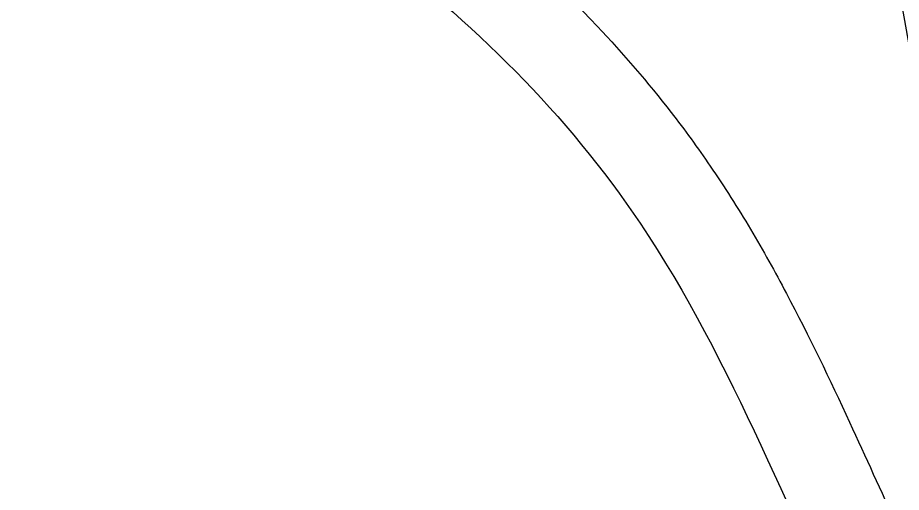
# Model space of a CAD drawing. Header units: inches. Extents: x -12 to 20935469, y -1604 to 24729220.
# Drawn here: x 20889504.29 to 20889553.31, y 24710455.57 to 24710481.9 of the extents above; entities that cross this region are included whole.
import ezdxf

# ---------------------------------------------------------------- set-up
doc = ezdxf.new("R2010")
doc.units = ezdxf.units.IN
doc.header["$LTSCALE"] = 0.03
doc.header["$MEASUREMENT"] = 0

msp = doc.modelspace()

# ---------------------------------------------------------------- linework, layer by layer
for points in [[(20889415.004, 24710732.855), (20889368.821, 24710689.115), (20889351.369, 24710681.626), (20889308.297, 24710660.055), (20889267.839, 24710639.333), (20889237.437, 24710604.845), (20889225.683, 24710578.622), (20889221.121, 24710532.846), (20889230.215, 24710497.902), (20889243.121, 24710475.433), (20889255.667, 24710460.979), (20889278.783, 24710443.438), (20889291.822, 24710436.948), (20889318.774, 24710429.229), (20889341.59, 24710432.379), (20889355.587, 24710437.29), (20889403.615, 24710458.684), (20889436.848, 24710478.129), (20889454.67, 24710490.38), (20889464.532, 24710495.966), (20889484.419, 24710500.12), (20889503.974, 24710496.444), (20889538.821, 24710470.502), (20889551.532, 24710445.425), (20889570.988, 24710416.698), (20889579.788, 24710406.139), (20889616.832, 24710377.847)], [(20889301.257, 24710433.437), (20889309.408, 24710434.044), (20889325.647, 24710436.826), (20889335.818, 24710440.556), (20889377.327, 24710460.591), (20889400.975, 24710475.447), (20889430.781, 24710500.163), (20889455.214, 24710519.261), (20889481.786, 24710534.486), (20889494.498, 24710539.301), (20889512.028, 24710542.288), (20889525.079, 24710539.205), (20889538.187, 24710527.481), (20889547.295, 24710513.137), (20889551.945, 24710491.249), (20889560.49, 24710448.379), (20889564.434, 24710433.708), (20889572.276, 24710419.083), (20889588.179, 24710398.1)]]:
    msp.add_spline(points, degree=3)
msp.add_open_spline([(20889314.991, 24710434.659), (20889315.156, 24710434.634), (20889315.321, 24710434.61), (20889316.563, 24710434.433), (20889317.638, 24710434.317), (20889319.876, 24710434.163), (20889321.049, 24710434.132), (20889323.421, 24710434.161), (20889324.617, 24710434.221), (20889328.226, 24710434.525), (20889330.661, 24710434.895), (20889335.421, 24710435.869), (20889337.745, 24710436.462), (20889342.439, 24710437.839), (20889344.811, 24710438.63), (20889349.49, 24710440.304), (20889351.799, 24710441.184), (20889356.449, 24710442.986), (20889358.769, 24710443.903), (20889365.711, 24710446.699), (20889370.315, 24710448.625), (20889384.04, 24710454.609), (20889393.072, 24710458.87), (20889410.792, 24710468.013), (20889419.463, 24710472.889), (20889429.473, 24710479.245), (20889431.117, 24710480.313), (20889434.14, 24710482.327), (20889435.521, 24710483.268), (20889438.293, 24710485.184), (20889439.68, 24710486.155), (20889443.866, 24710489.087), (20889446.685, 24710491.067), (20889450.431, 24710493.579), (20889451.288, 24710494.146), (20889453.023, 24710495.273), (20889453.904, 24710495.835), (20889456.602, 24710497.498), (20889458.473, 24710498.575), (20889461.205, 24710499.941), (20889461.983, 24710500.308), (20889463.566, 24710501.005), (20889464.367, 24710501.333), (20889466.791, 24710502.256), (20889468.438, 24710502.789), (20889473.445, 24710504.145), (20889476.869, 24710504.725), (20889482.423, 24710505.131), (20889484.548, 24710505.161), (20889488.755, 24710504.973), (20889490.839, 24710504.759), (20889495.741, 24710504.001), (20889498.537, 24710503.363), (20889503.167, 24710502.019), (20889505.027, 24710501.398), (20889508.707, 24710500.025), (20889510.529, 24710499.271), (20889515.917, 24710496.811), (20889519.407, 24710494.909), (20889527.738, 24710489.529), (20889532.378, 24710485.74), (20889537.886, 24710479.9), (20889539.255, 24710478.306), (20889541.296, 24710475.676), (20889542.022, 24710474.681), (20889543.504, 24710472.515), (20889544.246, 24710471.344), (20889545.647, 24710468.987), (20889546.308, 24710467.8), (20889548.202, 24710464.225), (20889549.347, 24710461.828), (20889551.334, 24710457.534), (20889552.193, 24710455.628), (20889553.885, 24710451.963), (20889554.717, 24710450.202), (20889556.036, 24710447.59), (20889556.502, 24710446.7), (20889557.465, 24710444.927), (20889557.96, 24710444.046), (20889559.482, 24710441.419), (20889560.548, 24710439.688), (20889562.525, 24710436.627), (20889563.421, 24710435.291), (20889564.338, 24710433.963)], degree=3, knots=[445.129598, 445.129598, 445.129598, 445.129598, 445.683779, 445.683779, 449.30752, 449.30752, 453.256427, 453.256427, 457.205334, 457.205334, 465.103147, 465.103147, 472.615418, 472.615418, 480.3994, 480.3994, 487.955451, 487.955451, 495.511502, 495.511502, 510.623604, 510.623604, 540.847809, 540.847809, 571.072013, 571.072013, 577.06701, 577.06701, 582.183154, 582.183154, 587.299299, 587.299299, 597.531587, 597.531587, 600.543513, 600.543513, 603.555438, 603.555438, 609.57929, 609.57929, 611.908579, 611.908579, 614.237868, 614.237868, 618.896446, 618.896446, 628.213603, 628.213603, 633.951037, 633.951037, 639.688472, 639.688472, 647.601498, 647.601498, 653.039964, 653.039964, 658.478429, 658.478429, 669.355359, 669.355359, 685.687957, 685.687957, 691.476525, 691.476525, 694.873631, 694.873631, 698.717674, 698.717674, 702.561717, 702.561717, 710.249803, 710.249803, 716.487824, 716.487824, 722.485699, 722.485699, 725.657648, 725.657648, 728.829597, 728.829597, 735.173496, 735.173496, 740.148739, 740.148739, 740.148739, 740.148739])

doc.saveas('drawing.dxf')
